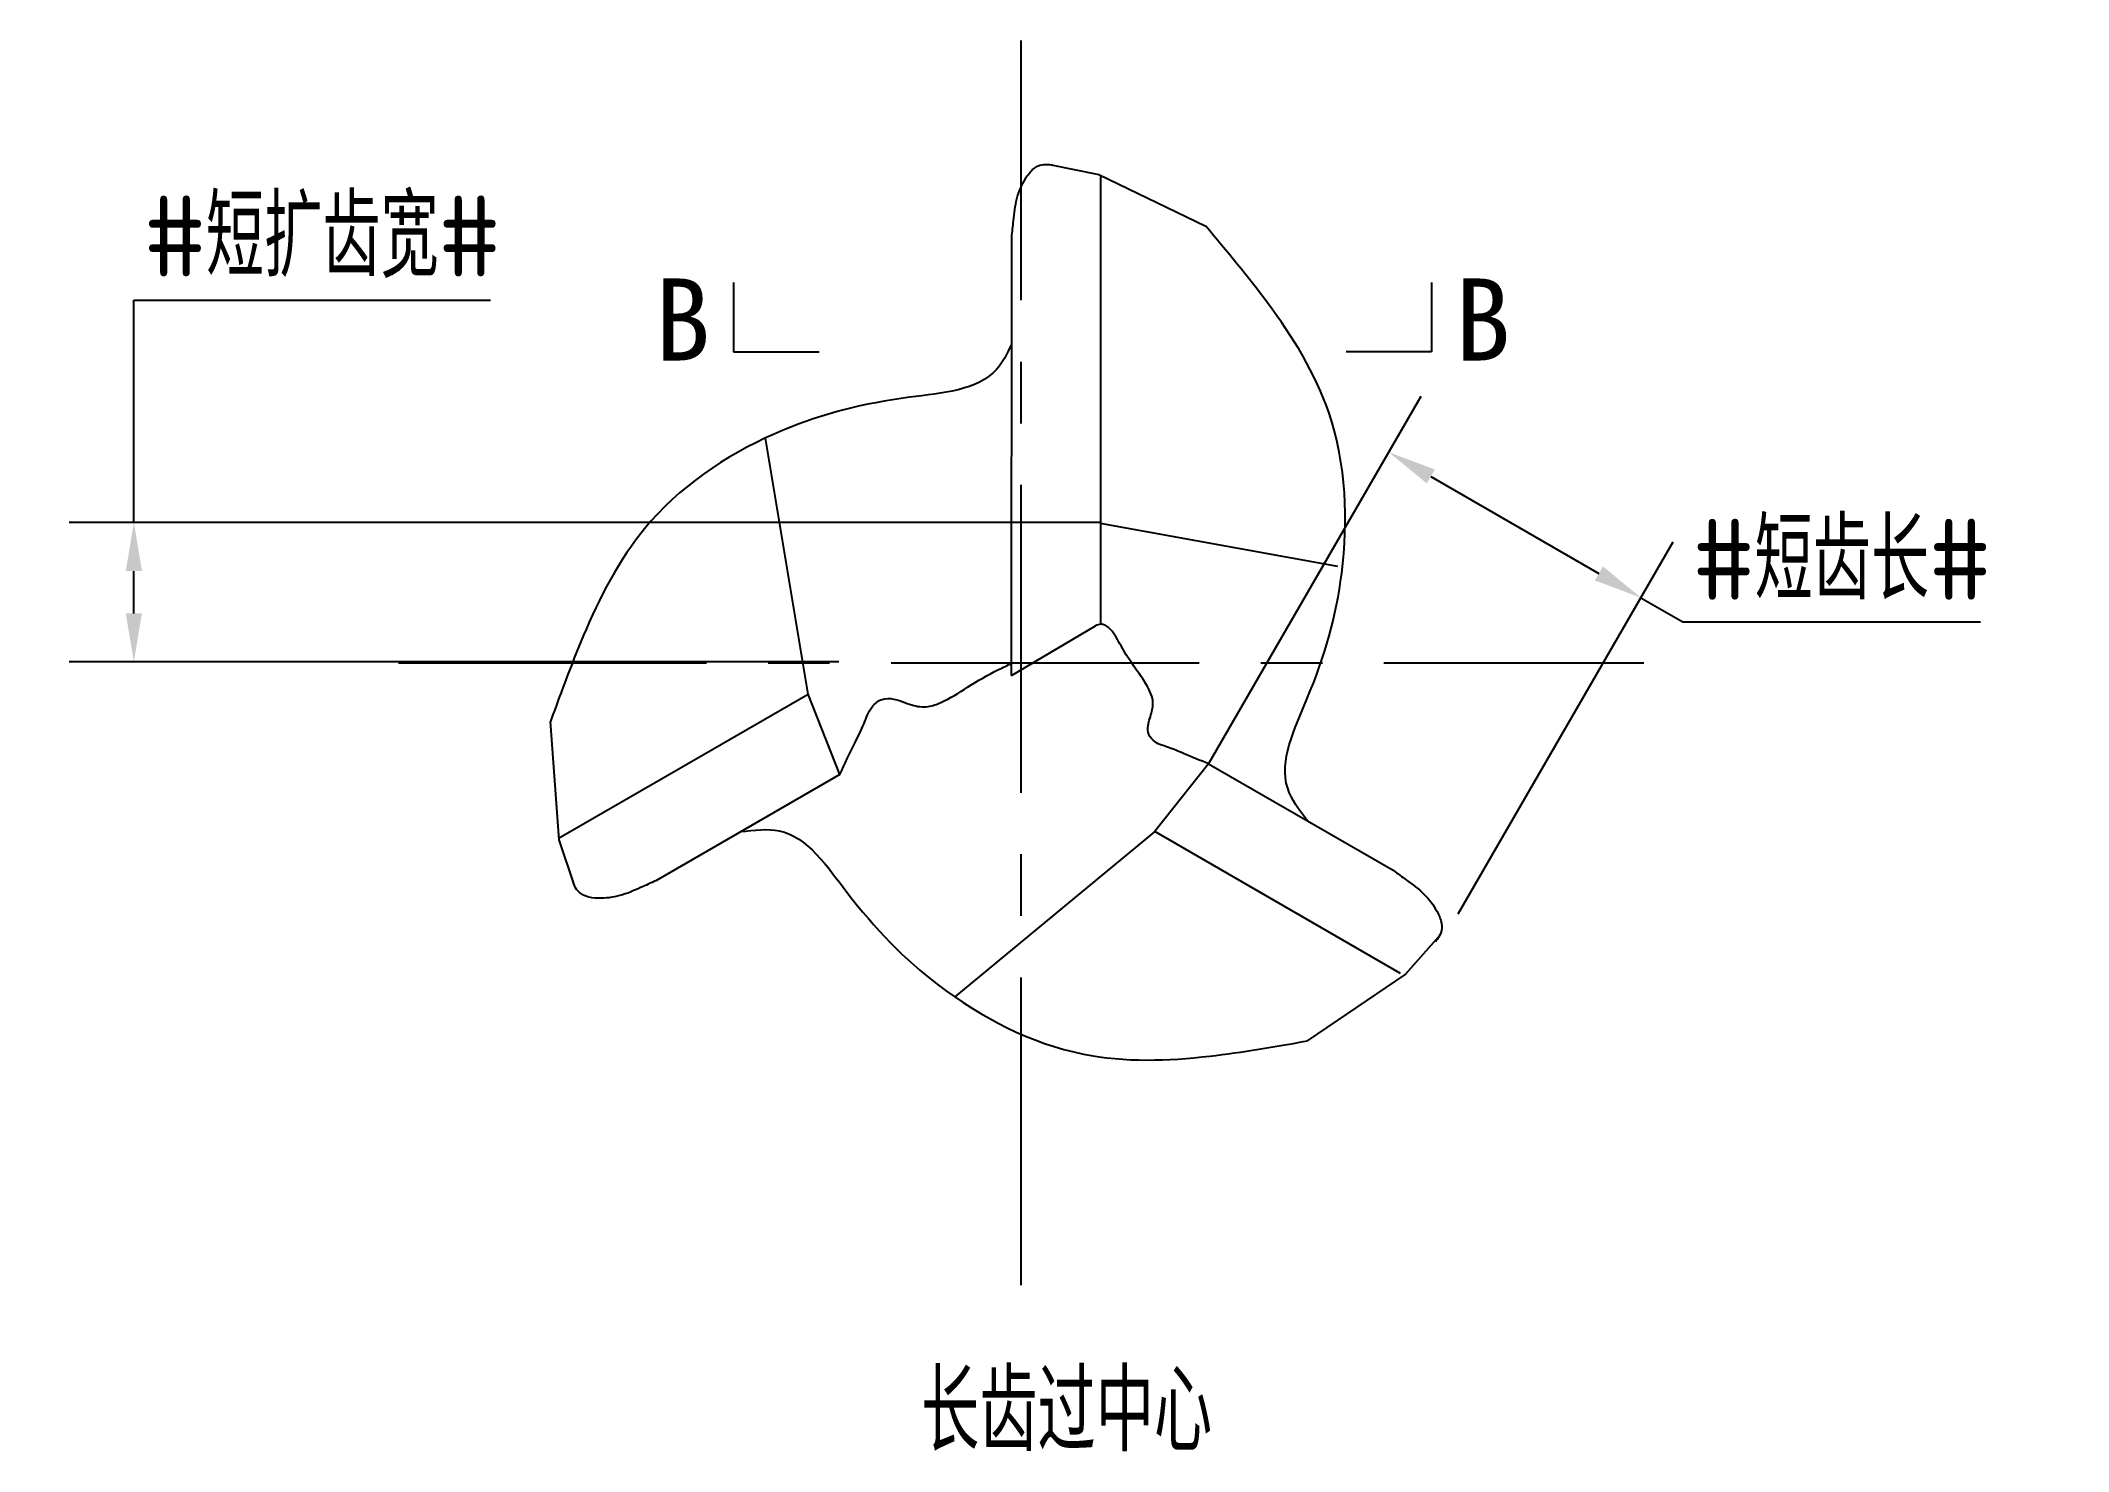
# Model space of a CAD drawing. Header units: millimetres. Extents: x 1243.1 to 1305.8, y 1069.9 to 1113.6.
import ezdxf

# ---------------------------------------------------------------- set-up
doc = ezdxf.new("R2010")
doc.units = ezdxf.units.MM
doc.linetypes.add('ACAD_ISO04W100', pattern=[30, 24, -3, 0, -3])
doc.linetypes.add('CENTER', pattern=[50.8, 31.75, -6.35, 6.35, -6.35])
for name, color, linetype in [('中心线', 2, 'ACAD_ISO04W100'), ('标注', 7, 'Continuous'), ('注释', 3, 'Continuous'), ('轮廓', 4, 'Continuous')]:
    doc.layers.add(name, color=color, linetype=linetype)
doc.styles.add('CFST0', font='gbenor.shx', dxfattribs={"bigfont": 'gbcbig.shx'})
doc.styles.get("Standard").update_dxf_attribs({"font": 'gbenor.shx'})
doc.dimstyles.new('TYToolDesignC1-1', dxfattribs={"dimtxt": 2.5, "dimasz": 1.5, "dimexe": 2, "dimexo": 0, "dimtad": 1, "dimtoh": 1, "dimdec": 3, "dimdsep": 46, "dimtxsty": 'CFST0', "dimcen": 2.502, "dimclrd": 3, "dimclre": 3, "dimclrt": 3, "dimazin": 2, "dimtfac": 1, "dimtdec": 3, "dimtmove": 0, "dimatfit": 3, "dimfxl": 1, "dimarcsym": 0})

# ---------------------------------------------------------------- blocks, each defined once
blk = doc.blocks.new('*D2')
at = {"layer": 'Defpoints', "color": 0, "transparency": 16777216}
for p in [(1245.969, 1098.661), (1275.885, 1098.661), (1267.775, 1094.351)]:
    blk.add_point(p, dxfattribs=at)
at = {"layer": '标注', "color": 3, "lineweight": -2, "transparency": 16777216}
for p, q in [((1245.969, 1098.661), (1245.969, 1105.543)), ((1245.969, 1105.543), (1256.999, 1105.543)), ((1275.885, 1098.661), (1243.969, 1098.661)), ((1245.969, 1095.851), (1245.969, 1097.161)), ((1267.775, 1094.351), (1243.969, 1094.351))]:
    blk.add_line(p, q, dxfattribs=at)
at = {"layer": '标注', "color": 3, "transparency": 16777216}
for points in [[(1245.719, 1097.161), (1246.219, 1097.161), (1245.969, 1098.661)], [(1245.719, 1095.851), (1246.219, 1095.851), (1245.969, 1094.351)]]:
    blk.add_solid(points, dxfattribs=at)
at = {"layer": '标注', "color": 3, "transparency": 16777216, "insert": (1251.797, 1107.5), "char_height": 2.5, "attachment_point": 5, "style": 'CFST0'}
blk.add_mtext('#短扩齿宽#', dxfattribs=at)
blk = doc.blocks.new('*D1')
at = {"layer": 'Defpoints', "color": 0, "transparency": 16777216}
for p in [(1292.586, 1096.337), (1279.235, 1091.221), (1286.935, 1086.551)]:
    blk.add_point(p, dxfattribs=at)
at = {"layer": '标注', "color": 3, "lineweight": -2, "transparency": 16777216}
for p, q in [((1279.235, 1091.221), (1285.788, 1102.571)), ((1286.087, 1100.089), (1291.287, 1097.087)), ((1286.935, 1086.551), (1293.586, 1098.07)), ((1292.586, 1096.337), (1293.885, 1095.587)), ((1293.885, 1095.587), (1303.094, 1095.587))]:
    blk.add_line(p, q, dxfattribs=at)
at = {"layer": '标注', "color": 3, "transparency": 16777216}
for points in [[(1286.212, 1100.306), (1285.962, 1099.873), (1284.788, 1100.839)], [(1291.412, 1097.304), (1291.162, 1096.871), (1292.586, 1096.337)]]:
    blk.add_solid(points, dxfattribs=at)
at = {"layer": '标注', "color": 3, "transparency": 16777216, "insert": (1298.802, 1097.518), "char_height": 2.5, "attachment_point": 5, "style": 'CFST0'}
blk.add_mtext('#短齿长#', dxfattribs=at)

msp = doc.modelspace()

# ---------------------------------------------------------------- linework, layer by layer
at = {"layer": '中心线', "linetype": 'CENTER', "ltscale": 0.3}
for p, q in [((1273.4153, 1075.062), (1273.4153, 1113.5795)), ((1254.1565, 1094.3208), (1292.674, 1094.3208))]:
    msp.add_line(p, q, dxfattribs=at)
at = {"layer": '注释'}
for p, q in [((1264.5212, 1106.0892), (1264.5212, 1103.9433)), ((1286.1112, 1106.0892), (1286.1112, 1103.9433)), ((1264.5212, 1103.9433), (1267.1682, 1103.9433)), ((1286.1112, 1103.9433), (1283.4642, 1103.9433))]:
    msp.add_line(p, q, dxfattribs=at)
at = {"layer": '轮廓', "linetype": 'Continuous'}
for p, q in [((1274.3416, 1109.7332), (1275.8186, 1109.4342)), ((1259.6015, 1087.4259), (1259.125, 1088.8455)), ((1259.6015, 1087.4259), (1259.125, 1088.8455)), ((1286.3229, 1085.8387), (1285.3021, 1084.6827))]:
    msp.add_line(p, q, dxfattribs=at)
at = {"layer": '轮廓'}
for p, q in [((1275.8186, 1109.4342), (1279.1241, 1107.8337)), ((1275.8738, 1109.4075), (1275.8738, 1095.5151)), ((1273.1153, 1093.9296), (1273.1243, 1107.4884)), ((1266.826, 1093.3553), (1265.5053, 1101.2772)), ((1283.2153, 1097.3064), (1275.8738, 1098.6297)), ((1273.1153, 1093.9296), (1275.7181, 1095.4611)), ((1259.1205, 1088.9066), (1266.826, 1093.3553)), ((1267.807, 1090.86), (1266.826, 1093.3553)), ((1259.125, 1088.8455), (1258.8583, 1092.5083)), ((1267.807, 1090.86), (1262.117, 1087.5766)), ((1279.2113, 1091.1986), (1277.5389, 1089.0882)), ((1279.2113, 1091.1986), (1284.9188, 1087.9007)), ((1277.5459, 1089.0971), (1271.3646, 1083.9793)), ((1285.1477, 1084.7082), (1277.5459, 1089.0971)), ((1285.3021, 1084.6827), (1282.2634, 1082.6203))]:
    msp.add_line(p, q, dxfattribs=at)
for points in [[(1273.1243, 1107.4884), (1273.1773, 1108.0035), (1273.2838, 1108.6843), (1273.5489, 1109.3045), (1273.7974, 1109.6073), (1274.0626, 1109.7368), (1274.2958, 1109.7382), (1274.3863, 1109.728)], [(1282.2721, 1089.4278), (1281.6592, 1090.4416), (1282.257, 1093.2), (1283.3314, 1097.0932), (1282.938, 1102.0477), (1281.039, 1105.4589), (1279.1241, 1107.8337)], [(1279.221, 1091.1948), (1278.4324, 1091.5164), (1277.9682, 1091.7054), (1277.5579, 1091.8749), (1277.3669, 1092.1077), (1277.3423, 1092.3777), (1277.4605, 1092.82), (1277.4759, 1093.2173), (1277.3648, 1093.5092), (1276.9662, 1094.1259), (1276.504, 1094.8427), (1276.1755, 1095.3562), (1276.1098, 1095.4188), (1275.9764, 1095.4974), (1275.876, 1095.5152), (1275.7178, 1095.4674)], [(1264.7494, 1089.097), (1265.9338, 1089.1209), (1268.0238, 1087.224), (1270.8581, 1084.347), (1275.3456, 1082.2104), (1279.2492, 1082.1494), (1282.2634, 1082.6203)], [(1284.9188, 1087.9007), (1285.3384, 1087.5972), (1285.8748, 1087.1646), (1286.2793, 1086.625), (1286.4173, 1086.2584), (1286.3968, 1085.9639), (1286.2814, 1085.7613), (1286.2274, 1085.688)], [(1262.117, 1087.5766), (1261.6444, 1087.3649), (1261.0015, 1087.1167), (1260.3319, 1087.0362), (1259.9454, 1087.1), (1259.7007, 1087.2649), (1259.5829, 1087.4662), (1259.5464, 1087.5497)]]:
    msp.add_spline(points, degree=3, dxfattribs=at)
for points, knots in [([(1273.1153, 1104.1838), (1272.9867, 1103.8923), (1272.4153, 1102.7636), (1269.4032, 1102.5689), (1265.7507, 1101.651), (1261.8923, 1099.2152), (1259.9929, 1095.6383), (1259.2042, 1093.4627), (1258.8583, 1092.5083)], [0.2645767, 0.2645767, 0.2645767, 0.2645767, 1.184656, 4.0070799, 8.0457692, 13.0159516, 16.9200276, 19.9707155, 19.9707155, 19.9707155, 19.9707155]), ([(1267.807, 1090.86), (1267.9604, 1091.1928), (1268.2043, 1091.7222), (1268.5614, 1092.4071), (1268.7216, 1092.9329), (1269.0915, 1093.2269), (1269.5593, 1093.2191), (1269.9931, 1092.9946), (1270.5134, 1092.9267), (1271.1068, 1093.1497), (1271.7953, 1093.5963), (1272.5071, 1094.0238), (1272.9852, 1094.2374), (1273.1153, 1094.3086)], [0.0010864, 0.0010864, 0.0010864, 0.0010864, 0.2729469, 0.4335862, 0.5758571, 0.6723756, 0.7592545, 0.906006, 1.0334394, 1.1335256, 1.368858, 1.64222, 1.7521953, 1.7521953, 1.7521953, 1.7521953])]:
    msp.add_open_spline(points, degree=3, knots=knots, dxfattribs=at)

# ---------------------------------------------------------------- texts
at = {"color": 3, "insert": (1270.3213, 1072.4116), "char_height": 2.5, "width": 14.060884, "attachment_point": 1, "style": 'CFST0'}
msp.add_mtext('长齿过中心', dxfattribs=at)
at = {"layer": '注释', "char_height": 2.53935, "width": 21.860635}
for insert, attachment_point in [((1262.0764, 1106.2162), 1), ((1288.556, 1106.2162), 3)]:
    msp.add_mtext('{\\f宋体|b0|i0|c134|p2;B}', dxfattribs=dict(at, insert=insert, attachment_point=attachment_point))

# ---------------------------------------------------------------- dimensions: what is measured, and where the dimension line sits
at = {"layer": '标注'}
dim = msp.add_linear_dim(base=(1245.9695, 1098.6608), p1=(1267.7753, 1094.3508), p2=(1275.8853, 1098.6608), angle=89.999998, text='#短扩齿宽#', dimstyle='TYToolDesignC1-1', dxfattribs=at)
dim.commit()
dim.dimension.update_dxf_attribs({"geometry": '*D2', "text_midpoint": (1251.7967, 1105.5428), "dimtype": 160})
dim = msp.add_linear_dim(base=(1292.5856, 1096.3375), p1=(1279.2353, 1091.2208), p2=(1286.9353, 1086.5508), angle=149.999997, text='#短齿长#', dimstyle='TYToolDesignC1-1', dxfattribs=at)
dim.commit()
dim.dimension.update_dxf_attribs({"geometry": '*D1', "text_midpoint": (1298.8019, 1097.5176)})

doc.saveas('drawing.dxf')
